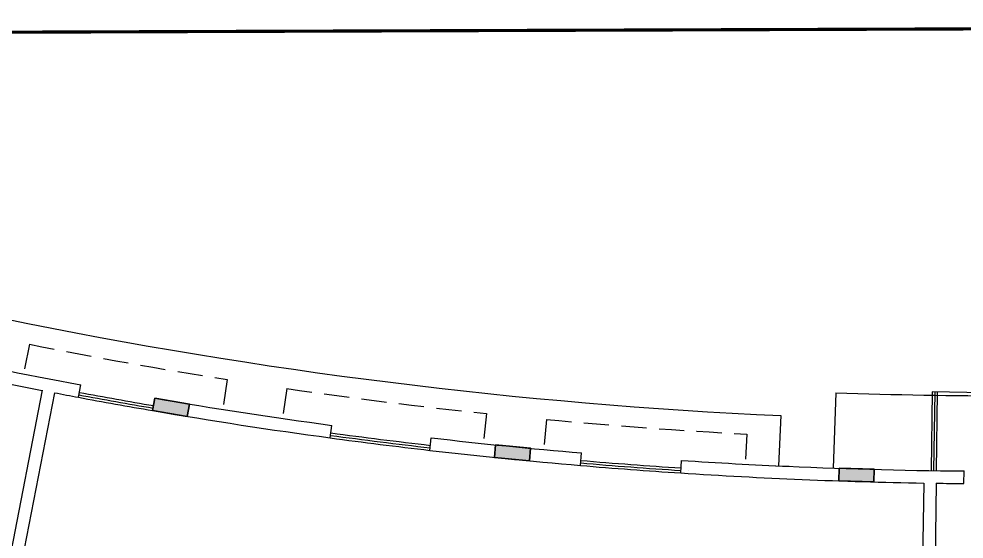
# Model space of a CAD drawing. Header units: inches. Extents: x -221585 to 401252, y -284294 to 332380.
# Drawn here: x 154837 to 156718, y 40955 to 41989 of the extents above; entities that cross this region are included whole.
import ezdxf

# ---------------------------------------------------------------- set-up
doc = ezdxf.new("R2010")
doc.units = ezdxf.units.IN
doc.header["$MEASUREMENT"] = 0
doc.linetypes.add('HIDDEN', pattern=[0.375, 0.25, -0.125])
doc.layers.add('column fa 25', color=3, linetype='Continuous', lineweight=35)

# ---------------------------------------------------------------- blocks, each defined once
blk = doc.blocks.new('dd')
at = {"layer": 'column fa 25', "ltscale": 10}
h = blk.add_hatch(color=3, dxfattribs=at)
h.set_gradient(color1=(141, 141, 141), color2=(145, 145, 145), one_color=1, tint=0.57, name='CYLINDER')
h.paths.add_polyline_path([(177327.8, 119886), (177352.8, 119886), (177352.8, 119956), (177327.8, 119956)])
at = {"layer": 'column fa 25', "color": 1, "ltscale": 10}
blk.add_lwpolyline([(177327.8, 119886), (177352.8, 119886), (177352.8, 119956), (177327.8, 119956)], close=True, dxfattribs=at)

msp = doc.modelspace()

# ---------------------------------------------------------------- linework, layer by layer
at = {"color": 20, "linetype": 'HIDDEN', "ltscale": 200}
for p, q in [((154858.2, 41341.9, -0.4), (154846.5, 41283.1, -0.1)), ((155252, 41271.8, -0.4), (155242.7, 41212.5)), ((155370.7, 41253.8, -0.4), (155362, 41194.4)), ((155767.7, 41204.2), (155761.4, 41144.5)), ((155887.1, 41192.4), (155881.5, 41132.6)), ((156286.1, 41163.4), (156283, 41103.5))]:
    msp.add_line(p, q, dxfattribs=at)
at = {"color": 4, "ltscale": 10}
for p, q in [((154955.7, 41236.6, 0), (154960.3, 41261.1, 0)), ((154960.3, 41261.1, 0), (154960.3, 41261.2, 0)), ((154883.3, 41250.4), (154745.3, 40538.6)), ((154907.8, 41245.6), (154775.5, 40563.3)), ((156463.2, 41245.7, -1.3), (156457.9, 41095.8)), ((156655.1, 41247.1, 0.4), (156652.8, 41090.8, 0.4)), ((156758.5, 41245.5, 0.4), (156655.1, 41247.1, 0.4)), ((156660.1, 41247, 0.4), (156657.8, 41090.7, 0.4)), ((156665.1, 41246.9, 0.4), (156662.8, 41090.6, 0.4)), ((155103.4, 41210.1), (155107.5, 41234.5, 0)), ((156354, 41200.1), (156349.4, 41100.2)), ((155456.7, 41155.9), (155460.1, 41180.7)), ((155655.3, 41131), (155658.1, 41155.9)), ((155955, 41101), (155957.1, 41125.9)), ((156154.5, 41086), (156156.2, 41110.9)), ((156169.6, 41090), (156169.6, 41090)), ((156718.2, 41065), (156718.5, 41090, -0.4)), ((156638.1, 41066), (156627.8, 40371.1, 0.4)), ((156663.1, 41065.6, 0.4), (156652.4, 40345.7))]:
    msp.add_line(p, q, dxfattribs=at)
at = {"color": 6, "const_width": 6.3}
msp.add_lwpolyline([(152974.6, 36125.6), (152974.6, 41956.4), (161589.9, 41986), (161589.9, 36155.2)], close=True, dxfattribs=at)
at = {"color": 20, "ltscale": 10}
for centre, radius, start, end in [((156813.3, 51178), 9988.5, 258.4136, 267.36439), ((156813.3, 51178, -0.4), 9938.5, 267.98125, 272.0176)]:
    msp.add_arc(centre, radius, start, end, dxfattribs=at)
at = {"color": 20, "linetype": 'HIDDEN', "ltscale": 200}
for start, end in [(258.75777, 261.04369), (261.72925, 264.01518), (264.70079, 266.98672)]:
    msp.add_arc((156813.3, 51178, -0.4), 10028.5, start, end, dxfattribs=at)
at = {"color": 4, "ltscale": 10}
for centre, radius, start, end in [((156813.3, 51178), 10088.5, 257.47826, 259.41605), ((156813.3, 51178), 10113.5, 257.47541, 258.99838), ((156813.3, 51178), 10113.5, 259.14007, 259.41607), ((156813.3, 51178), 10088.5, 260.2656, 262.29145), ((156813.3, 51178), 10113.5, 260.26637, 262.29145), ((156813.3, 51178), 10088.5, 263.42508, 265.13171), ((156813.3, 51178), 10113.5, 263.42508, 265.13171), ((156813.3, 51178), 10088.5, 266.26534, 267.48344), ((156813.3, 51178), 10088.5, 267.32952, 269.46152), ((156814.3, 51197.8), 10133.3, 266.2667, 269.00335), ((156813.3, 51178), 10113.5, 269.14904, 269.46152)]:
    msp.add_arc(centre, radius, start, end, dxfattribs=at)
at = {"color": 5, "ltscale": 10}
for radius, start, end in [(10108.5, 259.41607, 260.26637), (10103.5, 259.41607, 260.26618), (10113.5, 259.41607, 260.26637), (10103.5, 262.29145, 263.42508), (10113.5, 262.29145, 263.42508), (10108.5, 262.29145, 263.42508), (10108.5, 265.13171, 266.26534), (10103.5, 265.13171, 266.26534), (10113.5, 265.13171, 266.26534)]:
    msp.add_arc((156813.3, 51178), radius, start, end, dxfattribs=at)

# ---------------------------------------------------------------- block references
at = {"layer": 'column fa 25', "color": 3}
for p, rotation in [((66488.5, 236079.5, 0), 260.3955051029368), ((53540, 229193.9, 0), 264.4719754670823), ((42064.5, 222007.7, 0), 268.2469708280807)]:
    msp.add_blockref('dd', p, dxfattribs=dict(at, rotation=rotation))

doc.saveas('drawing.dxf')
